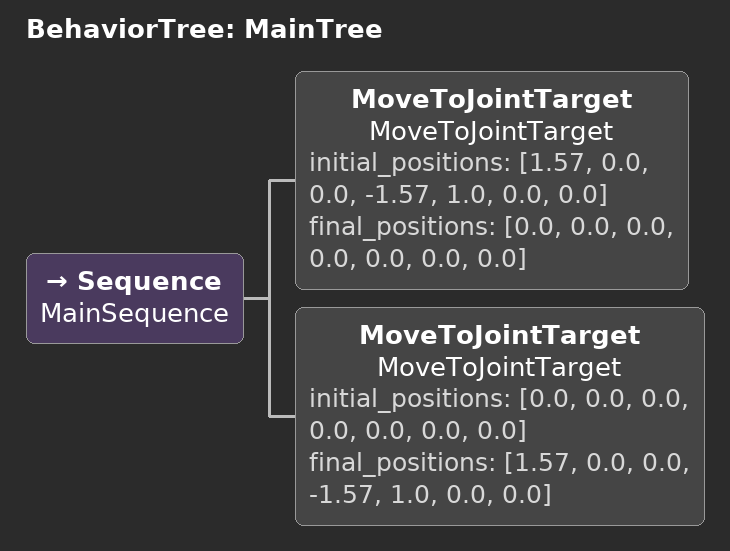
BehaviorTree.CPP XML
<root BTCPP_format="4">
    <BehaviorTree ID="MainTree">
        <Sequence name="MainSequence">
            <MoveToJointTarget name="MoveToJointTarget" initial_positions="[1.57, 0.0, 0.0, -1.57, 1.0, 0.0, 0.0]" final_positions="[0.0, 0.0, 0.0, 0.0, 0.0, 0.0, 0.0]"/>
            <MoveToJointTarget name="MoveToJointTarget" initial_positions="[0.0, 0.0, 0.0, 0.0, 0.0, 0.0, 0.0]" final_positions="[1.57, 0.0, 0.0, -1.57, 1.0, 0.0, 0.0]"/>
        </Sequence>
    </BehaviorTree>
</root>
